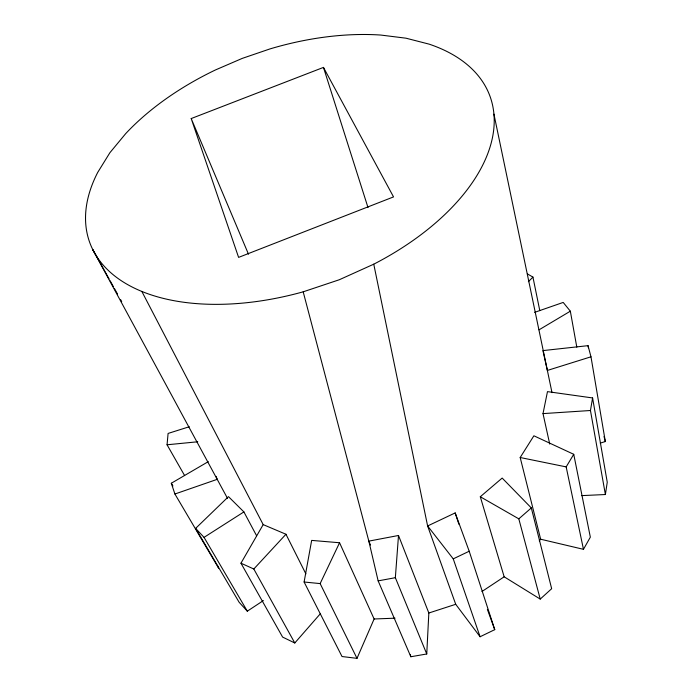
<?xml version="1.0" encoding="UTF-8"?>
<svg xmlns="http://www.w3.org/2000/svg" width="693" height="693" viewBox="0 0 693 693"><rect width="100%" height="100%" fill="white"/><g stroke="black" fill="none" stroke-linecap="round" stroke-linejoin="round"><path stroke-width="1.04" d="M370.495 545.062L368.832 541.12L378.144 580.873L410.845 656.747L426.749 653.975L428.837 613.01L398.51 535.481L368.832 541.12L303.188 291.822A213.063 120.686 -20.1 0 1 97.713 172.41L109.901 152.703L125.667 133.654A213.063 120.686 -20.1 0 1 215.419 69.967L242.29 58.377L270.053 48.891A213.063 120.686 -20.1 0 1 380.803 35.057L405.985 38.193L429.106 44.135A213.063 120.686 -20.1 0 1 373.761 264.18L427.616 525.97L455.717 604.296L480.084 636.754L494.75 629.651L469.204 551.238L455.18 512.915L427.616 525.97L453.239 558.861L480.084 636.754M426.749 653.975L395.348 577.693L398.51 535.481M184.615 475.571L167.056 444.785L168.087 433.437L189.284 426.749M581.722 495.616L605.387 494.525L607.25 482.207L592.593 397.947L547.479 391.623L543.009 413.608L549.722 444.066M605.387 494.525L590.453 410.507L592.593 397.947M304.106 582.016L311.659 540.401L339.561 542.749L374.116 618.988L356.999 658.35L342.021 656.531L304.106 582.016L320.149 583.593L356.999 658.35M320.149 583.593L339.561 542.749M540.653 539.215L583.463 549.324L590.341 537.153L573.743 454.305L533.887 435.793L520.183 457.51L540.653 539.215L539.275 540.861M320.339 613.747L294.794 642.983L282.614 637.084L240.956 563.192L263.184 524.61L141.831 291.432M583.463 549.324L566.172 466.891L573.743 454.305M240.956 563.192L253.82 569.005L285.958 534.251L263.184 524.61M528.378 281.687L532.934 277.096L527.356 273.882M263.383 600.58L247.314 611.174L239.128 602.26L195.608 528.404L228.482 496.638L243.893 511.91L256.557 535.68M540.228 599.09L551.663 588.695L531.314 507.926L502.174 478.066L480.292 496.751L504.166 576.801L540.228 599.09L518.814 518.849L480.292 496.751M518.814 518.849L531.314 507.926M481.981 591.501L504.166 576.801M195.608 528.404L204.045 537.361L243.893 511.91M539.05 329.816L570.339 311.192L563.201 302.425L534.615 312.361M217.923 566.172L218.598 568.113L174.905 494.014L171.31 483.238L208.298 461.642M453.239 558.861L469.204 551.238M373.761 264.18L339.275 279.755L303.188 291.822M191.199 118.555L323.466 67.403L393.537 196.907L238.6 257.389L191.199 118.555L248.484 254.201M174.905 494.014L217.204 479.339L216.095 476.377M428.837 613.01L455.717 604.296M590.982 356.8L547.375 370.443L542.922 350.606L588.036 345.66L590.982 356.8L605.327 441.545L600.259 443.113M378.144 580.873L395.348 577.693M167.056 444.785L197.756 441.779M543.009 413.608L590.453 410.507M374.116 618.988L395.053 618.182M520.183 457.51L566.172 466.891M171.31 483.238L172.938 486.018M204.045 537.361L247.314 611.174M109.078 278.889L92.758 249.558L227.512 498.371M110.135 280.786L113.288 286.46M114.345 288.349L117.498 294.031M120.66 299.705L121.708 301.602M253.82 569.005L294.794 642.983M285.958 534.251L305.89 573.899M487.37 609.346L494.75 629.651M455.18 512.915L458.879 524.22M323.466 67.403L368.009 207.571M604.027 436.503L605.327 441.545M410.325 654.651L410.845 656.747M493.936 114.146L552.009 392.68M532.934 277.096L539.795 310.629M570.339 311.192L576.81 347.158M588.036 345.66L588.4 347.782"/></g></svg>
